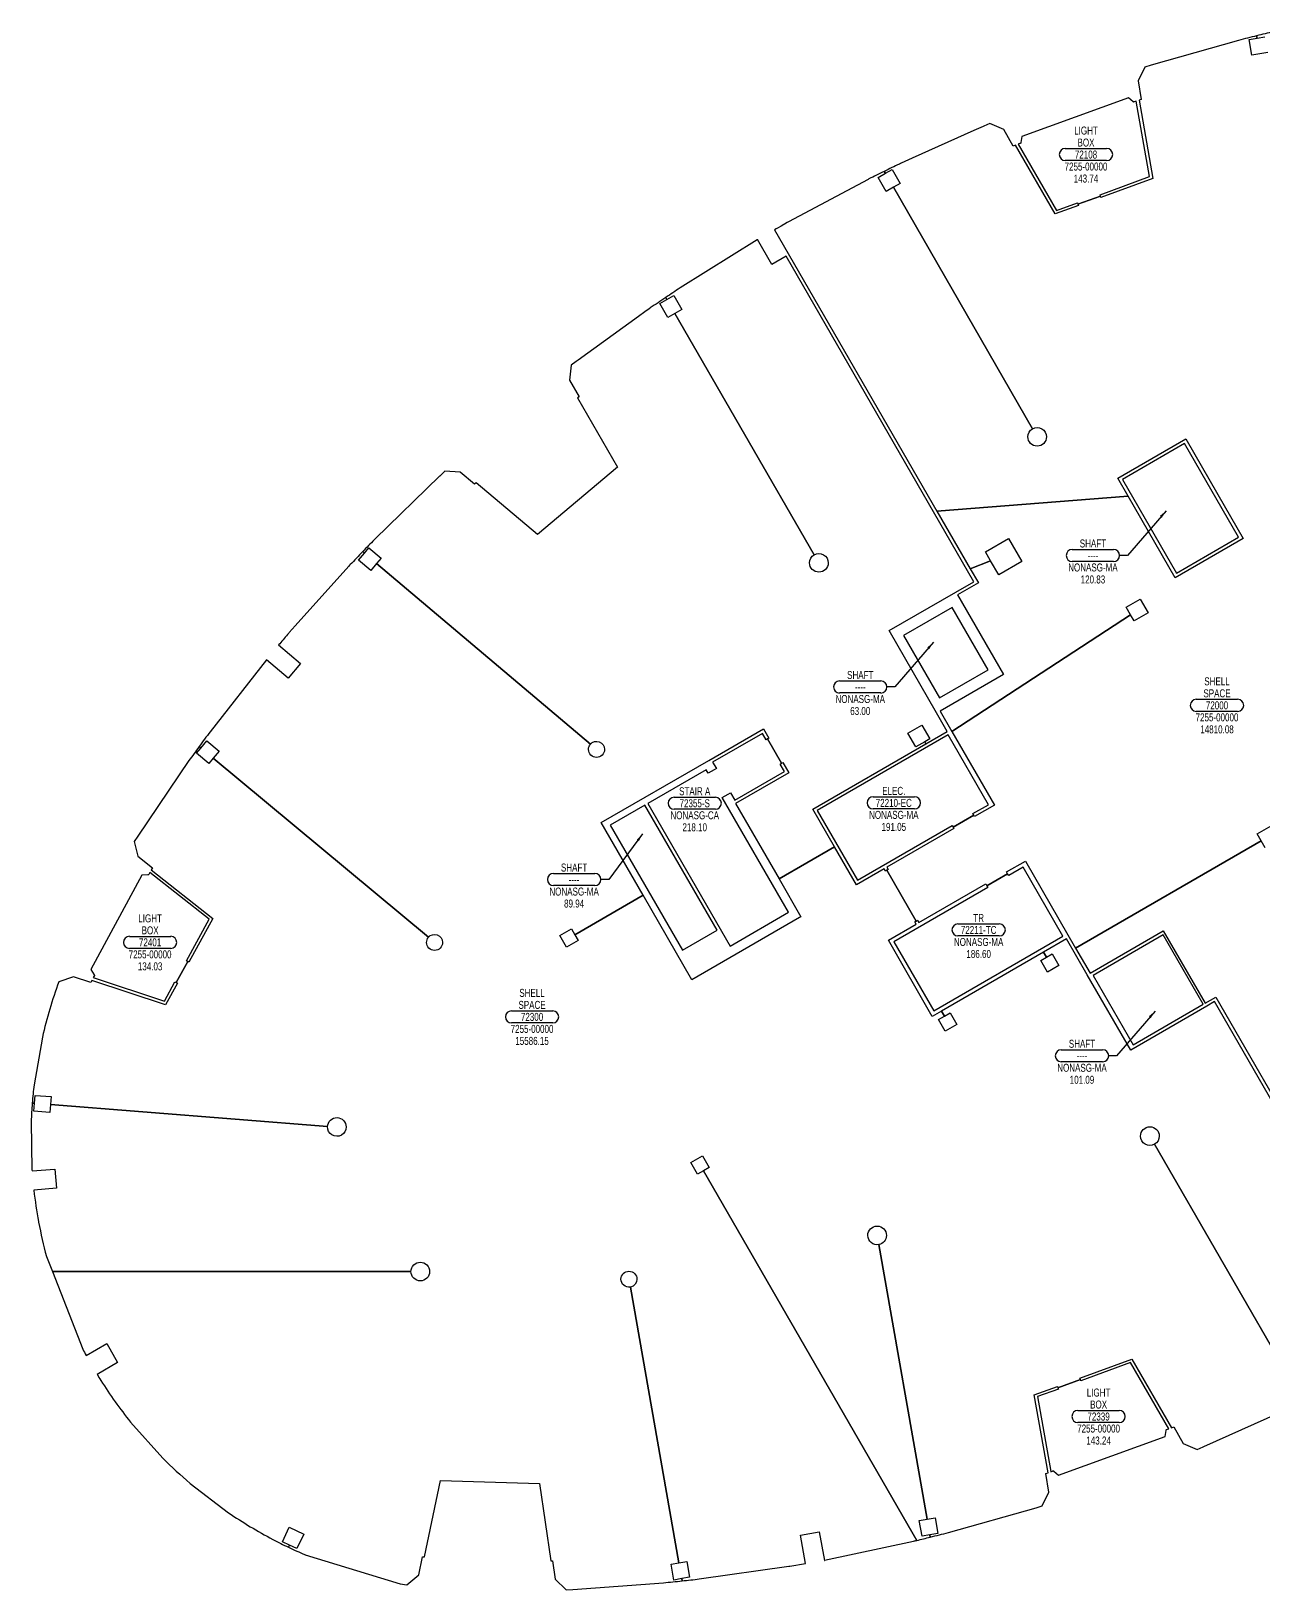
# Model space of a CAD drawing. Extents: x -1771 to 1417, y 4912 to 7408.
# Drawn here: x -1771 to 78, y 4912 to 7250 of the extents above; entities that cross this region are included whole.
import ezdxf
from ezdxf.enums import TextEntityAlignment as Align

# ---------------------------------------------------------------- set-up
doc = ezdxf.new("R2010")
doc.units = 0
doc.header["$LTSCALE"] = 48
doc.header["$MEASUREMENT"] = 0
doc.layers.get('0').update_dxf_attribs({"linetype": 'CONTINUOUS'})
for name, color, linetype in [('AREA', 3, 'CONTINUOUS'), ('AREA2', 1, 'CONTINUOUS'), ('COSTC', 6, 'CONTINUOUS'), ('PLINE2', 5, 'CONTINUOUS'), ('ROOMNA', 4, 'CONTINUOUS'), ('ROOMNO', 4, 'CONTINUOUS'), ('ROOMOV', 4, 'CONTINUOUS')]:
    doc.layers.add(name, color=color, linetype=linetype)
doc.dimstyles.get("Standard").update_dxf_attribs({"dimtxt": 0.18, "dimasz": 12, "dimexe": 0.18, "dimexo": 0.0625, "dimgap": 0.09, "dimtad": 0, "dimtih": 1, "dimtoh": 1, "dimdec": 4, "dimzin": 0, "dimtxsty": 'STANDARD', "dimcen": 0.09, "dimazin": 3, "dimtfac": 1, "dimtdec": 4, "dimtofl": 0, "dimtmove": 0, "dimatfit": 3, "dimtolj": 1, "dimtzin": 0})

# ---------------------------------------------------------------- blocks, each defined once
blk = doc.blocks.new('ROOM')
at = {"layer": 'ROOMOV'}
for p, q in [((-31, 9), (31, 9)), ((31, -9), (-31, -9))]:
    blk.add_line(p, q, dxfattribs=at)
for centre, start, end in [((-31, 0), 90, 270), ((31, 0), 270, 90)]:
    blk.add_arc(centre, 9.04, start, end, dxfattribs=at)
at = {"width": 0.75, "flags": 1}
for tag, p in [('FLTYPE', (-60, -48)), ('FLFIN', (-60, -36)), ('USER1', (60, -48)), ('ICRA', (60, -36)), ('FLCOND', (-60, -60)), ('WLFIN', (-60, -72)), ('SITE', (-24, -72)), ('UCODE', (24, -72)), ('USER2', (60, -60)), ('USER3', (60, -72)), ('WLCOND', (-60, -96)), ('WLTYPE', (-60, -84)), ('BLDG', (-24, -84)), ('FLR', (-24, -96)), ('UDESC', (24, -84)), ('FCODE', (24, -96)), ('USER4', (60, -84)), ('USER5', (60, -96)), ('CLFIN', (-60, -108)), ('COSTCD', (-24, -108)), ('FDESC', (24, -108)), ('USER6', (60, -108)), ('CLCOND', (-60, -132)), ('CLTYPE', (-60, -120)), ('DEPTD', (-24, -120)), ('RDES', (-24, -132)), ('CONTACT', (24, -132)), ('DIVISION', (24, -120)), ('USER7', (60, -120)), ('USER8', (60, -132)), ('CLHT', (-60, -144)), ('BASE', (-60, -156)), ('CHDATE', (-24, -144)), ('CBACK', (-24, -156)), ('PRCONTACT', (24, -156)), ('OCCUP', (24, -144)), ('BLOCK2', (60, -156)), ('BLOCK', (60, -144))]:
    blk.add_attdef(tag, text='', height=6, dxfattribs=at).set_placement(p, align=Align.MIDDLE_CENTER)
at = {"layer": 'AREA', "width": 0.75}
blk.add_attdef('AREA', text='', height=12, dxfattribs=at).set_placement((0, -36), align=Align.MIDDLE_CENTER)
at = {"layer": 'AREA2', "width": 0.75}
blk.add_attdef('AREA2', text='', height=12, dxfattribs=at).set_placement((0, -36), align=Align.MIDDLE_CENTER)
at = {"layer": 'COSTC', "width": 0.75}
blk.add_attdef('COSTC', text='', height=12, dxfattribs=at).set_placement((0, -18), align=Align.MIDDLE_CENTER)
at = {"layer": 'ROOMNA', "width": 0.75}
for tag, p in [('RMNAA', (0, 54)), ('RMNAC', (0, 18)), ('RMNAB', (0, 36))]:
    blk.add_attdef(tag, text='', height=12, dxfattribs=at).set_placement(p, align=Align.MIDDLE_CENTER)
at = {"layer": 'ROOMNO', "width": 0.75}
blk.add_attdef('RMNU', text='', height=12, dxfattribs=at).set_placement((0, 0), align=Align.MIDDLE_CENTER)

msp = doc.modelspace()

# ---------------------------------------------------------------- linework, layer by layer
at = {"layer": 'PLINE2', "color": 6}
for points in [[(92.2, 7248.8, 0.002323), (67, 7242.7), (67.6, 7239.3), (79.5, 7241.4)], [(83.7, 7217.8), (60, 7213.6), (55.9, 7237.2), (67.6, 7239.3), (67, 7242.7, 0.002497), (40, 7235.9), (-91.2, 7198.6), (-91.2, 7198.6), (-100.8, 7195.9), (-110.9, 7175.4), (-106, 7147.4), (-109.4, 7146.1), (-88.7, 7028.7), (-166.5, 7000.4), (-167.2, 7002.4), (-201, 6990.1), (-200.3, 6988.1), (-235.1, 6975.5), (-294.7, 7078.7), (-298.1, 7077.4), (-312.4, 7102.1), (-333.3, 7111.3), (-342.4, 7107.2), (-342.4, 7107.2), (-343.1, 7106.9), (-357.4, 7100.5), (-449.8, 7059), (-466.1, 7051.7), (-467.3, 7051.2), (-468.9, 7050.4, 0.002259), (-491.6, 7039.4), (-489.9, 7036.5), (-479.9, 7042.2), (-467.9, 7021.4), (-477.9, 7015.7), (-269.2, 6653.4, -0.577011), (-248.3, 6641.3, -1), (-276.2, 6641.3, -0.268222), (-269.2, 6653.4), (-477.9, 7015.7), (-488.7, 7009.4), (-500.7, 7030.2), (-489.9, 7036.5), (-491.6, 7039.4, 0.0023), (-514.6, 7028), (-514.6, 7028), (-515.8, 7027.4), (-515.8, 7027.4), (-635, 6963.9), (-635, 6963.9), (-636, 6963.4), (-636, 6963.4), (-637.3, 6962.6), (-641.1, 6960.4), (-641.1, 6960.4), (-642.2, 6959.8), (-642.2, 6959.8), (-646.4, 6957.4), (-646.4, 6957.4), (-651.6, 6954.4), (-653.8, 6953.2), (-653.8, 6953.2), (-653.8, 6953.2), (-656.3, 6951.8), (-656.3, 6951.8), (-656.3, 6951.8), (-656.3, 6951.8), (-412.5, 6529.7), (-125.8, 6552.3), (-141.4, 6579.3), (-39.4, 6638.1), (8.8, 6554.7), (47, 6488.5), (-55, 6429.7), (-125.8, 6552.3), (-412.5, 6529.7), (-362.5, 6443.1), (-332, 6455.2), (-339.7, 6468.6), (-305.1, 6488.6), (-285.1, 6454), (-319.7, 6434), (-332, 6455.2), (-362.5, 6443.1), (-350.4, 6422.1), (-381.6, 6404.1), (-312.8, 6284.9), (-407.8, 6230), (-390.2, 6199.4), (-122, 6374.4), (-128.7, 6385.9), (-107.9, 6397.9), (-95.9, 6377.1), (-116.7, 6365.1), (-122, 6374.4), (-390.2, 6199.4), (-326.3, 6088.9), (-356, 6071.8), (-357.2, 6073.9), (-388.4, 6055.9), (-387.2, 6053.8), (-487.6, 5995.8), (-485.6, 5992.3), (-487.7, 5991.1), (-443.7, 5914.9), (-441.6, 5916.1), (-439.6, 5912.6), (-339.2, 5970.6), (-337.6, 5968), (-306.5, 5986), (-308, 5988.6), (-279.9, 6004.8), (-204.6, 5874.4), (73.8, 6035.2), (67.8, 6045.6), (88.6, 6057.6)], [(299.9, 5281.3), (3.9, 5794.1), (-7.7, 5787.4), (-121.8, 5721.5), (-187.1, 5834.5), (-218.1, 5888.2), (-252.5, 5868.4), (-248.1, 5860.8), (-239.5, 5865.8), (-229.5, 5848.5), (-246.8, 5838.5), (-256.8, 5855.8), (-248.1, 5860.8), (-252.5, 5868.4), (-405.8, 5779.9), (-401.4, 5772.3), (-392.7, 5777.3), (-382.7, 5760), (-400.1, 5750), (-410.1, 5767.3), (-401.4, 5772.3), (-405.8, 5779.9), (-419.5, 5772), (-485.4, 5886.2), (-443.8, 5910.2), (-445.8, 5913.7), (-443.7, 5914.9), (-487.7, 5991.1), (-489.8, 5989.9), (-491.8, 5993.3), (-533.4, 5969.3), (-566.2, 6026.1), (-649.3, 5978.1), (-616.6, 5921.4), (-618.9, 5920.1), (-780.2, 5827), (-853.3, 5953.7), (-955.8, 5894.5), (-950.8, 5885.8), (-968.1, 5875.8), (-978.1, 5893.2), (-960.8, 5903.2), (-955.8, 5894.5), (-853.3, 5953.7), (-916.2, 6062.6), (-754.9, 6155.7), (-672.6, 6203.2), (-664.6, 6189.3), (-666.7, 6188.1), (-645.7, 6151.7), (-643.6, 6153), (-634.6, 6137.4), (-714.6, 6091.2), (-649.3, 5978.1), (-566.2, 6026.1), (-598.9, 6082.8), (-429.2, 6180.8), (-430.9, 6183.7), (-444, 6176.1), (-456, 6196.9), (-435.2, 6208.9), (-423.2, 6188.1), (-430.9, 6183.7), (-429.2, 6180.8), (-397, 6199.4), (-413, 6227.1), (-484.2, 6350.5), (-384, 6408.3), (-357.1, 6423.9), (-638.9, 6912.1), (-660.2, 6899.8), (-681.7, 6937, 0.000043), (-682.1, 6936.7), (-797.8, 6864.5, 0.002316), (-819.3, 6850.2), (-817.6, 6847.2), (-807.2, 6853.2), (-795.2, 6832.4), (-805.6, 6826.4), (-596.6, 6464.4, -0.57735), (-575.6, 6452.3, -1), (-603.6, 6452.3, -0.267949), (-596.6, 6464.4), (-805.6, 6826.4), (-816, 6820.4), (-828, 6841.2), (-817.6, 6847.2), (-819.3, 6850.2, 0.002512), (-842.6, 6834.5), (-842.9, 6834.2), (-843, 6834.1), (-843.1, 6834.1), (-844.3, 6833.2), (-850.7, 6828.6), (-860, 6821.9), (-950.9, 6756.1), (-952.4, 6755.1), (-953.8, 6754.1), (-953.8, 6754.1), (-961.1, 6748.8), (-963.6, 6726.1), (-949.4, 6701.4), (-951.7, 6699.5), (-891.8, 6595.7), (-1011.9, 6494.9), (-1103.7, 6572), (-1106, 6570), (-1127.8, 6588.3), (-1150.6, 6589.8), (-1157.8, 6582.8), (-1157.8, 6582.8), (-1158.3, 6582.3), (-1158.6, 6582), (-1255.1, 6488.4), (-1255.1, 6488.4), (-1256.5, 6486.9), (-1256.5, 6486.9, 0.002229), (-1273.9, 6469.1), (-1271.3, 6466.9), (-1264.8, 6474.8), (-1246.4, 6459.3), (-1253, 6451.4), (-932.3, 6180.2, -0.698754), (-911.2, 6172.4, -1), (-935.2, 6172.4, -0.177333), (-932.3, 6180.2), (-1253, 6451.4), (-1261.8, 6440.9), (-1280.2, 6456.4), (-1271.3, 6466.9), (-1273.9, 6469.1, 0.001813), (-1292.5, 6449.5), (-1292.5, 6449.5), (-1293.5, 6448.5), (-1294.8, 6447.1), (-1375.2, 6357.6), (-1384.1, 6347.7), (-1384.9, 6346.7), (-1386.8, 6344.5, 0.001829), (-1400, 6329), (-1367, 6301.3), (-1385.5, 6279.2), (-1418.4, 6306.8), (-1502.8, 6199, 0.00249), (-1519.2, 6176.6), (-1516.7, 6174.5), (-1507.7, 6185.2), (-1489.3, 6169.8), (-1498.2, 6159.2), (-1175.3, 5890.6, -0.701782), (-1154.1, 5882.9, -1), (-1178.1, 5882.9, -0.175239), (-1175.3, 5890.6), (-1498.2, 6159.2), (-1504.7, 6151.4), (-1523.1, 6166.8), (-1516.7, 6174.5), (-1519.2, 6176.6, 0.00233), (-1534.5, 6155.6), (-1611.2, 6042.4), (-1611.2, 6042.4), (-1616.6, 6034.4), (-1611.2, 6012.2), (-1589.3, 5994.9), (-1591, 5991.7), (-1498.5, 5918.7), (-1534.5, 5853.1), (-1536.4, 5854.1), (-1553.7, 5822.6), (-1551.9, 5821.6), (-1569.7, 5789.1), (-1680.2, 5825.7), (-1681.8, 5822.9), (-1707.9, 5831.5), (-1729.8, 5823.8, 0.031838), (-1754.4, 5740.9), (-1766.9, 5669.4, 0.010175), (-1769.6, 5641.9), (-1766.1, 5641.6), (-1765.2, 5653.5), (-1741.3, 5651.6), (-1742.2, 5639.7), (-1326.7, 5606.6, -0.981806), (-1298.7, 5606.1, -1.018531), (-1326.7, 5606.6), (-1742.2, 5639.7), (-1743.1, 5627.7), (-1767.1, 5629.6), (-1766.1, 5641.6), (-1769.6, 5641.9, 0.010124), (-1771.2, 5614.4), (-1770, 5541.8, 0.000566), (-1769.9, 5540.2), (-1735.5, 5542.8), (-1733, 5514.1), (-1767.2, 5511.1, 0.017503), (-1760.1, 5464.1), (-1760, 5463.3, 0.019493), (-1748.3, 5411.9), (-1748.2, 5411.9), (-1739.3, 5389.2), (-1201.5, 5389.2, -1), (-1173.5, 5389.2, -1), (-1201.5, 5389.2), (-1739.3, 5389.2), (-1693.8, 5273, 0.004027), (-1688.7, 5263.4), (-1657.9, 5281.1), (-1641.6, 5252.8), (-1672.3, 5235.1, 0.004008), (-1666.6, 5225.8), (-1666.6, 5225.8, 0.027968), (-1622.2, 5163.6), (-1622.2, 5163.6), (-1573.5, 5109.2, 0.020381), (-1532.8, 5071.6), (-1475.1, 5027.5, 0.028503), (-1408.8, 4987.6, 0.009779), (-1385, 4975.7), (-1383.5, 4978.8), (-1394.4, 4984), (-1384, 5005.7), (-1362.4, 4995.3), (-1372.7, 4973.7), (-1383.5, 4978.8), (-1385, 4975.7, 0.00978), (-1360.8, 4964.7), (-1360.8, 4964.7), (-1360.6, 4964.6), (-1360, 4964.3), (-1217.5, 4921.1), (-1207.5, 4919.2), (-1189.9, 4934.3), (-1184.3, 4961.2), (-1181.1, 4961.2), (-1157.3, 5075.9), (-1008.8, 5071.5), (-991.9, 4955.4), (-989.1, 4955.3), (-985.1, 4927.7), (-968.5, 4911.9), (-958.5, 4912.6), (-958.5, 4912.6), (-822.5, 4922.5, 0.002504), (-794.7, 4925.3), (-795.3, 4928.7), (-807.1, 4926.6), (-811.3, 4950.3), (-799.5, 4952.4), (-872.4, 5366, -0.466308), (-886.5, 5377.8, -1), (-862.5, 5377.8, -0.36397), (-872.4, 5366), (-799.5, 4952.4), (-787.7, 4954.4), (-783.5, 4930.8), (-795.3, 4928.7), (-794.7, 4925.3, 0.002316), (-769, 4928.2), (-634.6, 4947.2), (-634, 4947.3), (-633.4, 4947.4), (-633.4, 4947.4), (-609.8, 4951.4), (-617.4, 4993.8), (-589, 4998.8), (-581.4, 4955.8), (-580.9, 4956), (-581, 4956.6), (-447.6, 4984.9, 0.000443), (-442.8, 4986), (-762.9, 5540.5), (-771.6, 5535.5), (-781.6, 5552.8), (-764.3, 5562.8), (-754.3, 5545.5), (-762.9, 5540.5), (-442.8, 4986, 0.001873), (-422.5, 4991), (-423.1, 4994.4), (-434.9, 4992.3), (-439.1, 5015.9), (-427.2, 5018), (-499.8, 5429.6, -0.466308), (-516.3, 5443.4, -1), (-488.3, 5443.4, -0.36397), (-499.8, 5429.6), (-427.2, 5018), (-415.4, 5020.1), (-411.3, 4996.4), (-423.1, 4994.4), (-422.5, 4991, 0.002504), (-395.4, 4997.8), (-263.9, 5035.1), (-263.9, 5035.1), (-254.6, 5037.8), (-244.5, 5058.3), (-249.4, 5086.3), (-245.9, 5087.6), (-266.5, 5204.4), (-231.8, 5217.1), (-231.1, 5215.1), (-197.2, 5227.4), (-198, 5229.4), (-120.1, 5257.8), (-60.7, 5155), (-57.3, 5156.2), (-43, 5131.6), (-22.1, 5122.4), (-13, 5126.5), (-13, 5126.5), (-12.3, 5126.8), (-12.3, 5126.8), (101.6, 5177.8)], [(79.8, 6024.8), (73.8, 6035.2), (-204.6, 5874.4), (-182.9, 5836.9), (-73, 5900.4), (-10.1, 5791.6), (5.6, 5800.7), (282.6, 5321, 0.946878)], [(122.9, 5218.2), (-86.1, 5580.2, -0.57735), (-107.1, 5592.4, -1), (-79.1, 5592.4, -0.267949), (-86.1, 5580.2), (122.9, 5218.2)]]:
    msp.add_lwpolyline(points, format="xyb", dxfattribs=at)
for points in [[(-113.5, 7144.5), (-113.5, 7144.7), (-117, 7143.5), (-116.9, 7143.4), (-117.3, 7143.3), (-118, 7143.9), (-125.1, 7149.8), (-285, 7091.6), (-286.6, 7082.5), (-286.8, 7081.5), (-287.2, 7081.4), (-287.2, 7081.5), (-290.6, 7080.3), (-290.5, 7080), (-233.2, 6980.7), (-201.8, 6992.1), (-201, 6990.1), (-167.2, 7002.4), (-167.9, 7004.4), (-93.5, 7031.5)], [(-41.3, 6631), (-134.2, 6577.3), (-53.1, 6436.8), (39.8, 6490.5)], [(-389.8, 6385.1), (-462.5, 6343.1), (-408.5, 6249.6), (-335.8, 6291.6)], [(-734.6, 6100.4), (-725.9, 6105.4), (-722.4, 6107.4), (-715.9, 6096.1), (-641.3, 6139.2), (-647.8, 6150.5), (-645.7, 6151.7), (-666.7, 6188.1), (-668.8, 6186.9), (-674.4, 6196.5), (-749, 6153.5), (-743.4, 6143.8), (-746.9, 6141.8), (-755.6, 6136.8), (-758.6, 6142), (-846.3, 6091.4), (-722.8, 5877.5), (-635.1, 5928.1)], [(-395.8, 6194.3), (-592.1, 6081), (-531.6, 5976.2), (-389.7, 6058.1), (-388.4, 6055.9), (-357.2, 6073.9), (-358.5, 6076.1), (-335.3, 6089.5)], [(-850.8, 6088.8), (-902.5, 6058.9), (-794.2, 5871.2), (-742.4, 5901.1)], [(-1593, 5987.9), (-1593.2, 5987.9), (-1594.9, 5984.7), (-1594.8, 5984.7), (-1595, 5984.4), (-1596, 5984.3), (-1605.3, 5984), (-1681.5, 5842.4), (-1676.7, 5834.5), (-1676.1, 5833.6), (-1676.3, 5833.3), (-1676.4, 5833.3), (-1678.1, 5830.1), (-1571.4, 5794.8), (-1555.6, 5823.6), (-1553.7, 5822.6), (-1536.4, 5854.1), (-1538.3, 5855.2), (-1504, 5917.6)], [(-283.3, 5995.8), (-304.9, 5983.3), (-306.5, 5986), (-337.6, 5968), (-336.1, 5965.3), (-477, 5884), (-417.2, 5780.4), (-223.5, 5892.2)], [(-73.4, 5894.1), (-178.4, 5833.4), (-118.4, 5729.5), (-13.4, 5790.2)], [(-122, 5252.6), (-196.5, 5225.4), (-197.2, 5227.4), (-231.1, 5215.1), (-230.3, 5213.1), (-261.7, 5201.7), (-241.9, 5089.2), (-241.8, 5089), (-238.4, 5090.2), (-238.5, 5090.3), (-238.1, 5090.4), (-237.3, 5089.8), (-230.2, 5083.8), (-70.3, 5142), (-68.7, 5151.1), (-68.6, 5152.1), (-68.2, 5152.3), (-68.2, 5152.2), (-64.8, 5153.4), (-64.8, 5153.6)]]:
    msp.add_lwpolyline(points, close=True, dxfattribs=at)

# ---------------------------------------------------------------- block references
at = {"layer": 'ROOMNO'}
ref = msp.add_blockref('ROOM', (-189, 7064.6), dxfattribs=at)
ref.add_attrib('RMNU', '72108', dxfattribs={"height": 12, "width": 0.75}).set_placement((-189, 7064.6), align=Align.MIDDLE_CENTER)
ref.add_attrib('RMNAB', 'LIGHT', dxfattribs={"layer": 'ROOMNA', "height": 12, "width": 0.75}).set_placement((-189, 7100.6), align=Align.MIDDLE_CENTER)
ref.add_attrib('RMNAC', 'BOX', dxfattribs={"layer": 'ROOMNA', "height": 12, "width": 0.75}).set_placement((-189, 7082.6), align=Align.MIDDLE_CENTER)
ref.add_attrib('COSTC', '7255-00000', dxfattribs={"layer": 'COSTC', "height": 12, "width": 0.75}).set_placement((-189, 7046.6), align=Align.MIDDLE_CENTER)
ref.add_attrib('AREA2', '143.74', dxfattribs={"layer": 'AREA2', "height": 12, "width": 0.75}).set_placement((-189, 7028.6), align=Align.MIDDLE_CENTER)
ref = msp.add_blockref('ROOM', (-178.6, 6463.3), dxfattribs=at)
ref.add_attrib('RMNU', '----', dxfattribs={"height": 12, "width": 0.75}).set_placement((-178.6, 6463.3), align=Align.MIDDLE_CENTER)
ref.add_attrib('RMNAC', 'SHAFT', dxfattribs={"layer": 'ROOMNA', "height": 12, "width": 0.75}).set_placement((-178.6, 6481.3), align=Align.MIDDLE_CENTER)
ref.add_attrib('COSTC', 'NONASG-MA', dxfattribs={"layer": 'COSTC', "height": 12, "width": 0.75}).set_placement((-178.6, 6445.3), align=Align.MIDDLE_CENTER)
ref.add_attrib('AREA2', '120.83', dxfattribs={"layer": 'AREA2', "height": 12, "width": 0.75}).set_placement((-178.6, 6427.3), align=Align.MIDDLE_CENTER)
ref = msp.add_blockref('ROOM', (-527.6, 6266), dxfattribs=at)
ref.add_attrib('RMNU', '----', dxfattribs={"height": 12, "width": 0.75}).set_placement((-527.6, 6266), align=Align.MIDDLE_CENTER)
ref.add_attrib('RMNAC', 'SHAFT', dxfattribs={"layer": 'ROOMNA', "height": 12, "width": 0.75}).set_placement((-527.6, 6284), align=Align.MIDDLE_CENTER)
ref.add_attrib('COSTC', 'NONASG-MA', dxfattribs={"layer": 'COSTC', "height": 12, "width": 0.75}).set_placement((-527.6, 6248), align=Align.MIDDLE_CENTER)
ref.add_attrib('AREA2', '63.00', dxfattribs={"layer": 'AREA2', "height": 12, "width": 0.75}).set_placement((-527.6, 6230), align=Align.MIDDLE_CENTER)
ref = msp.add_blockref('ROOM', (7.5, 6238.5), dxfattribs=at)
ref.add_attrib('RMNU', '72000', dxfattribs={"height": 12, "width": 0.75}).set_placement((7.5, 6238.5), align=Align.MIDDLE_CENTER)
ref.add_attrib('RMNAB', 'SHELL', dxfattribs={"layer": 'ROOMNA', "height": 12, "width": 0.75}).set_placement((7.5, 6274.5), align=Align.MIDDLE_CENTER)
ref.add_attrib('RMNAC', 'SPACE', dxfattribs={"layer": 'ROOMNA', "height": 12, "width": 0.75}).set_placement((7.5, 6256.5), align=Align.MIDDLE_CENTER)
ref.add_attrib('COSTC', '7255-00000', dxfattribs={"layer": 'COSTC', "height": 12, "width": 0.75}).set_placement((7.5, 6220.5), align=Align.MIDDLE_CENTER)
ref.add_attrib('AREA2', '14810.08', dxfattribs={"layer": 'AREA2', "height": 12, "width": 0.75}).set_placement((7.5, 6202.5), align=Align.MIDDLE_CENTER)
ref = msp.add_blockref('ROOM', (-775.9, 6091.6), dxfattribs=at)
ref.add_attrib('RMNU', '72355-S', dxfattribs={"height": 12, "width": 0.75}).set_placement((-775.9, 6091.6), align=Align.MIDDLE_CENTER)
ref.add_attrib('RMNAC', 'STAIR A', dxfattribs={"layer": 'ROOMNA', "height": 12, "width": 0.75}).set_placement((-775.9, 6109.6), align=Align.MIDDLE_CENTER)
ref.add_attrib('COSTC', 'NONASG-CA', dxfattribs={"layer": 'COSTC', "height": 12, "width": 0.75}).set_placement((-775.9, 6073.6), align=Align.MIDDLE_CENTER)
ref.add_attrib('AREA2', '218.10', dxfattribs={"layer": 'AREA2', "height": 12, "width": 0.75}).set_placement((-775.9, 6055.6), align=Align.MIDDLE_CENTER)
ref = msp.add_blockref('ROOM', (-477.3, 6092.2), dxfattribs=at)
ref.add_attrib('RMNU', '72210-EC', dxfattribs={"height": 12, "width": 0.75}).set_placement((-477.3, 6092.2), align=Align.MIDDLE_CENTER)
ref.add_attrib('RMNAC', 'ELEC.', dxfattribs={"layer": 'ROOMNA', "height": 12, "width": 0.75}).set_placement((-477.3, 6110.2), align=Align.MIDDLE_CENTER)
ref.add_attrib('COSTC', 'NONASG-MA', dxfattribs={"layer": 'COSTC', "height": 12, "width": 0.75}).set_placement((-477.3, 6074.2), align=Align.MIDDLE_CENTER)
ref.add_attrib('AREA2', '191.05', dxfattribs={"layer": 'AREA2', "height": 12, "width": 0.75}).set_placement((-477.3, 6056.2), align=Align.MIDDLE_CENTER)
ref = msp.add_blockref('ROOM', (-956.8, 5977.2), dxfattribs=at)
ref.add_attrib('RMNU', '----', dxfattribs={"height": 12, "width": 0.75}).set_placement((-956.8, 5977.2), align=Align.MIDDLE_CENTER)
ref.add_attrib('RMNAC', 'SHAFT', dxfattribs={"layer": 'ROOMNA', "height": 12, "width": 0.75}).set_placement((-956.8, 5995.2), align=Align.MIDDLE_CENTER)
ref.add_attrib('COSTC', 'NONASG-MA', dxfattribs={"layer": 'COSTC', "height": 12, "width": 0.75}).set_placement((-956.8, 5959.2), align=Align.MIDDLE_CENTER)
ref.add_attrib('AREA2', '89.94', dxfattribs={"layer": 'AREA2', "height": 12, "width": 0.75}).set_placement((-956.8, 5941.2), align=Align.MIDDLE_CENTER)
ref = msp.add_blockref('ROOM', (-1592.8, 5883), dxfattribs=at)
ref.add_attrib('RMNU', '72401', dxfattribs={"height": 12, "width": 0.75}).set_placement((-1592.8, 5883), align=Align.MIDDLE_CENTER)
ref.add_attrib('RMNAB', 'LIGHT', dxfattribs={"layer": 'ROOMNA', "height": 12, "width": 0.75}).set_placement((-1592.8, 5919), align=Align.MIDDLE_CENTER)
ref.add_attrib('RMNAC', 'BOX', dxfattribs={"layer": 'ROOMNA', "height": 12, "width": 0.75}).set_placement((-1592.8, 5901), align=Align.MIDDLE_CENTER)
ref.add_attrib('COSTC', '7255-00000', dxfattribs={"layer": 'COSTC', "height": 12, "width": 0.75}).set_placement((-1592.8, 5865), align=Align.MIDDLE_CENTER)
ref.add_attrib('AREA2', '134.03', dxfattribs={"layer": 'AREA2', "height": 12, "width": 0.75}).set_placement((-1592.8, 5847), align=Align.MIDDLE_CENTER)
ref = msp.add_blockref('ROOM', (-350, 5901.6), dxfattribs=at)
ref.add_attrib('RMNU', '72211-TC', dxfattribs={"height": 12, "width": 0.75}).set_placement((-350, 5901.6), align=Align.MIDDLE_CENTER)
ref.add_attrib('RMNAC', 'TR', dxfattribs={"layer": 'ROOMNA', "height": 12, "width": 0.75}).set_placement((-350, 5919.6), align=Align.MIDDLE_CENTER)
ref.add_attrib('COSTC', 'NONASG-MA', dxfattribs={"layer": 'COSTC', "height": 12, "width": 0.75}).set_placement((-350, 5883.6), align=Align.MIDDLE_CENTER)
ref.add_attrib('AREA2', '186.60', dxfattribs={"layer": 'AREA2', "height": 12, "width": 0.75}).set_placement((-350, 5865.6), align=Align.MIDDLE_CENTER)
ref = msp.add_blockref('ROOM', (-1019.9, 5771.2), dxfattribs=at)
ref.add_attrib('RMNU', '72300', dxfattribs={"height": 12, "width": 0.75}).set_placement((-1019.9, 5771.2), align=Align.MIDDLE_CENTER)
ref.add_attrib('RMNAB', 'SHELL', dxfattribs={"layer": 'ROOMNA', "height": 12, "width": 0.75}).set_placement((-1019.9, 5807.2), align=Align.MIDDLE_CENTER)
ref.add_attrib('RMNAC', 'SPACE', dxfattribs={"layer": 'ROOMNA', "height": 12, "width": 0.75}).set_placement((-1019.9, 5789.2), align=Align.MIDDLE_CENTER)
ref.add_attrib('COSTC', '7255-00000', dxfattribs={"layer": 'COSTC', "height": 12, "width": 0.75}).set_placement((-1019.9, 5753.2), align=Align.MIDDLE_CENTER)
ref.add_attrib('AREA2', '15586.15', dxfattribs={"layer": 'AREA2', "height": 12, "width": 0.75}).set_placement((-1019.9, 5735.2), align=Align.MIDDLE_CENTER)
ref = msp.add_blockref('ROOM', (-195, 5712.9), dxfattribs=at)
ref.add_attrib('RMNU', '----', dxfattribs={"height": 12, "width": 0.75}).set_placement((-195, 5712.9), align=Align.MIDDLE_CENTER)
ref.add_attrib('RMNAC', 'SHAFT', dxfattribs={"layer": 'ROOMNA', "height": 12, "width": 0.75}).set_placement((-195, 5730.9), align=Align.MIDDLE_CENTER)
ref.add_attrib('COSTC', 'NONASG-MA', dxfattribs={"layer": 'COSTC', "height": 12, "width": 0.75}).set_placement((-195, 5694.9), align=Align.MIDDLE_CENTER)
ref.add_attrib('AREA2', '101.09', dxfattribs={"layer": 'AREA2', "height": 12, "width": 0.75}).set_placement((-195, 5676.9), align=Align.MIDDLE_CENTER)
ref = msp.add_blockref('ROOM', (-170.1, 5171.8), dxfattribs=at)
ref.add_attrib('RMNU', '72339', dxfattribs={"height": 12, "width": 0.75}).set_placement((-170.1, 5171.8), align=Align.MIDDLE_CENTER)
ref.add_attrib('RMNAB', 'LIGHT', dxfattribs={"layer": 'ROOMNA', "height": 12, "width": 0.75}).set_placement((-170.1, 5207.8), align=Align.MIDDLE_CENTER)
ref.add_attrib('RMNAC', 'BOX', dxfattribs={"layer": 'ROOMNA', "height": 12, "width": 0.75}).set_placement((-170.1, 5189.8), align=Align.MIDDLE_CENTER)
ref.add_attrib('COSTC', '7255-00000', dxfattribs={"layer": 'COSTC', "height": 12, "width": 0.75}).set_placement((-170.1, 5153.8), align=Align.MIDDLE_CENTER)
ref.add_attrib('AREA2', '143.24', dxfattribs={"layer": 'AREA2', "height": 12, "width": 0.75}).set_placement((-170.1, 5135.8), align=Align.MIDDLE_CENTER)

# ---------------------------------------------------------------- leaders
for points in [[(-68.8, 6530.4), (-126.5, 6463.3), (-138.5, 6463.3)], [(-417.8, 6333.1), (-475.5, 6266), (-487.5, 6266)], [(-854, 6045.6), (-904.7, 5977.2), (-916.7, 5977.2)], [(-85.3, 5780), (-143, 5712.9), (-155, 5712.9)]]:
    msp.add_leader(points, dimstyle='STANDARD', override={"dimgap": 12, "dimtad": 0}, dxfattribs=at)

doc.saveas('drawing.dxf')
